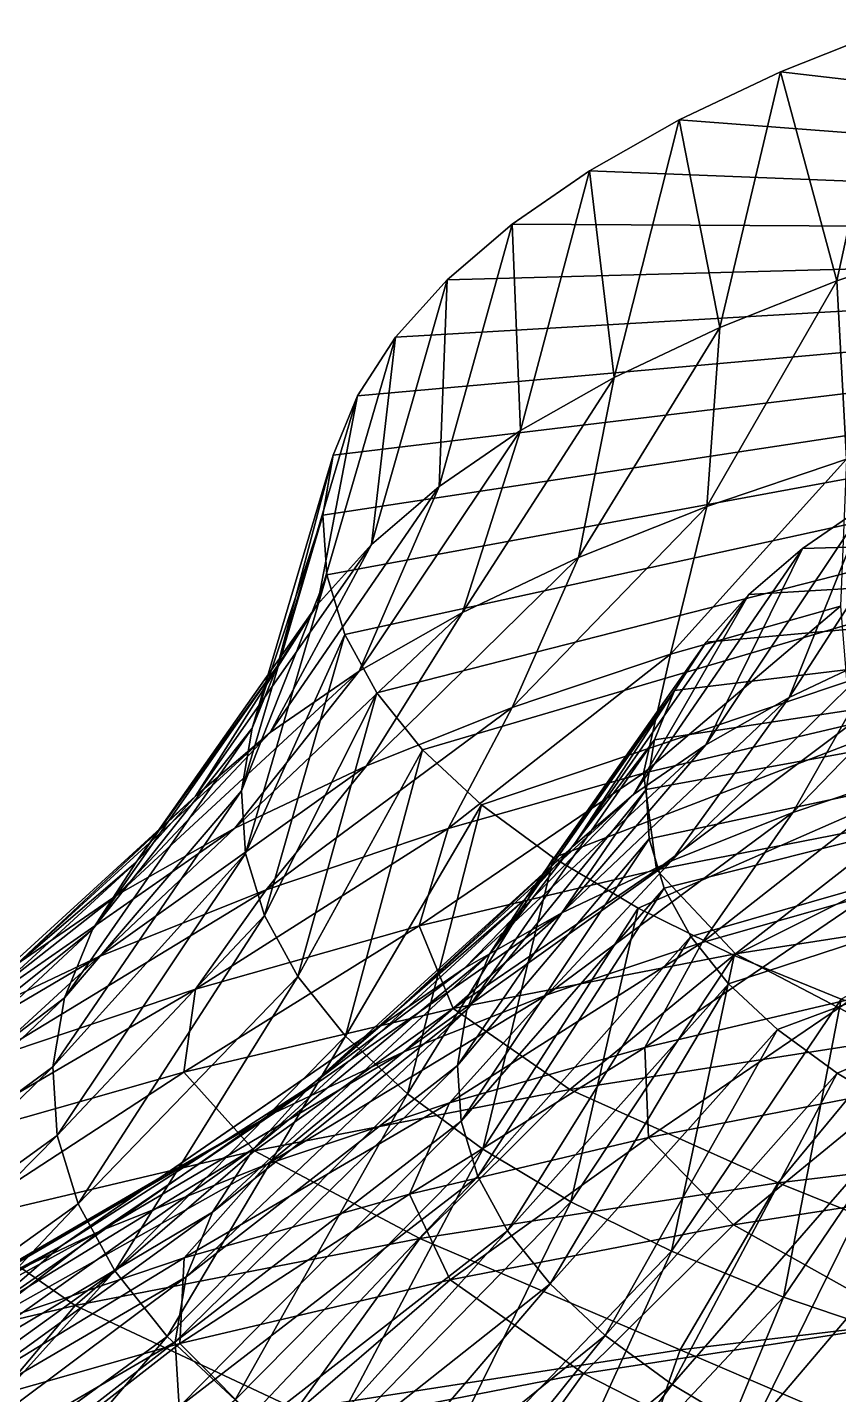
# Model space of a CAD drawing. Header units: metres. Extents: x -644 to 621, y -139 to 1855.
# Drawn here: x -287.6 to -187.3, y 1660.4 to 1829.4 of the extents above; entities that cross this region are included whole.
import ezdxf

# ---------------------------------------------------------------- set-up
doc = ezdxf.new("R2010")
doc.units = ezdxf.units.M

msp = doc.modelspace()

# ---------------------------------------------------------------- linework, layer by layer
for points in [[(-187.57678, 1798.1083, -4903.1846), (-194.53204, 1823.9174, -4937.1973), (-180.72638, 1829.4261, -4923.792), (-180.72627, 1829.4263, -4923.792)], [(-194.53204, 1823.9174, -4937.1973), (-22.089825, 1803.9545, -5091.638), (-180.72638, 1829.4261, -4923.792), (-180.72627, 1829.4263, -4923.792)], [(-187.57678, 1798.1083, -4903.1846), (-180.72638, 1829.4261, -4923.792), (-171.87456, 1803.3951, -4890.3945), (-171.87445, 1803.3953, -4890.3945)], [(-202.01321, 1792.3478, -4917.203), (-207.02211, 1817.9976, -4951.6753), (-194.53204, 1823.9174, -4937.1973), (-194.53194, 1823.9175, -4937.1973)], [(-207.02211, 1817.9976, -4951.6753), (-22.089825, 1803.9545, -5091.638), (-194.53204, 1823.9174, -4937.1973), (-194.53194, 1823.9175, -4937.1973)], [(-202.01321, 1792.3478, -4917.203), (-194.53204, 1823.9174, -4937.1973), (-187.57678, 1798.1083, -4903.1846), (-187.57668, 1798.1084, -4903.1846)], [(-215.07397, 1786.1576, -4932.3423), (-218.1016, 1811.7119, -4967.115), (-207.02211, 1817.9976, -4951.6753), (-207.022, 1817.9977, -4951.6753)], [(-218.1016, 1811.7119, -4967.115), (-22.089825, 1803.9545, -5091.638), (-207.02211, 1817.9976, -4951.6753), (-207.022, 1817.9977, -4951.6753)], [(-215.07397, 1786.1576, -4932.3423), (-207.02211, 1817.9976, -4951.6753), (-202.01321, 1792.3478, -4917.203), (-202.0131, 1792.3479, -4917.203)], [(-226.65968, 1779.5847, -4948.4873), (-227.68611, 1805.1082, -4983.3994), (-218.1016, 1811.7119, -4967.115), (-218.10149, 1811.712, -4967.115)], [(-227.68611, 1805.1082, -4983.3994), (-22.089825, 1803.9545, -5091.638), (-218.1016, 1811.7119, -4967.115), (-218.10149, 1811.712, -4967.115)], [(-226.65968, 1779.5847, -4948.4873), (-218.1016, 1811.7119, -4967.115), (-215.07397, 1786.1576, -4932.3423), (-215.07387, 1786.1577, -4932.3423)], [(-236.68213, 1772.6792, -4965.516), (-235.70277, 1798.2366, -5000.4043), (-227.68611, 1805.1082, -4983.3994), (-227.686, 1805.1083, -4983.3994)], [(-236.68213, 1772.6792, -4965.516), (-227.68611, 1805.1082, -4983.3994), (-226.65968, 1779.5847, -4948.4873), (-226.65958, 1779.5848, -4948.4873)], [(-235.70277, 1798.2366, -5000.4043), (-22.089825, 1803.9545, -5091.638), (-227.68611, 1805.1082, -4983.3994), (-227.686, 1805.1083, -4983.3994)], [(-250.57335, 1761.7405, -5091.5728), (-22.089825, 1803.9545, -5091.638), (-251.05838, 1769.1401, -5072.9805), (-251.05827, 1769.1403, -5072.9805)], [(-251.05838, 1769.1401, -5072.9805), (-22.089825, 1803.9545, -5091.638), (-249.79767, 1776.5457, -5054.4272), (-249.79756, 1776.5458, -5054.4272)], [(-248.34624, 1754.4031, -5110.062), (-22.089825, 1803.9545, -5091.638), (-250.57335, 1761.7405, -5091.5728), (-250.57324, 1761.7406, -5091.5728)], [(-249.79767, 1776.5457, -5054.4272), (-22.089825, 1803.9545, -5091.638), (-246.80077, 1783.9009, -5036.054), (-246.80066, 1783.901, -5036.054)], [(-244.394, 1747.1837, -5128.308), (-22.089825, 1803.9545, -5091.638), (-248.34624, 1754.4031, -5110.062), (-248.34613, 1754.4032, -5110.062)], [(-246.80077, 1783.9009, -5036.054), (-22.089825, 1803.9545, -5091.638), (-242.09053, 1791.1495, -5018.0005), (-242.09042, 1791.1497, -5018.0005)], [(-238.74672, 1740.1375, -5146.172), (-22.089825, 1803.9545, -5091.638), (-244.394, 1747.1837, -5128.308), (-244.39389, 1747.1838, -5128.308)], [(-242.09053, 1791.1495, -5018.0005), (-22.089825, 1803.9545, -5091.638), (-235.70277, 1798.2366, -5000.4043), (-235.70267, 1798.2367, -5000.4043)], [(-231.44737, 1733.3177, -5163.517), (-22.089825, 1803.9545, -5091.638), (-238.74672, 1740.1375, -5146.172), (-238.74661, 1740.1376, -5146.172)], [(-222.55153, 1726.7766, -5180.2124), (-22.089825, 1803.9545, -5091.638), (-231.44737, 1733.3177, -5163.517), (-231.44727, 1733.3179, -5163.517)], [(-212.12686, 1720.5638, -5196.1304), (-22.089825, 1803.9545, -5091.638), (-222.55153, 1726.7766, -5180.2124), (-222.55142, 1726.7767, -5180.2124)], [(-200.25275, 1714.7267, -5211.15), (-22.089825, 1803.9545, -5091.638), (-212.12686, 1720.5638, -5196.1304), (-212.12675, 1720.564, -5196.1304)], [(-187.01953, 1709.3096, -5225.1567), (-22.089825, 1803.9545, -5091.638), (-200.25275, 1714.7267, -5211.15), (-200.25264, 1714.7268, -5211.15)], [(-186.35553, 1776.0363, -4859.614), (-187.57678, 1798.1083, -4903.1846), (-171.87456, 1803.3951, -4890.3945), (-171.87445, 1803.3953, -4890.3945)], [(-245.06506, 1765.4937, -4983.298), (-242.09053, 1791.1495, -5018.0005), (-235.70277, 1798.2366, -5000.4043), (-235.70267, 1798.2367, -5000.4043)], [(-245.06506, 1765.4937, -4983.298), (-235.70277, 1798.2366, -5000.4043), (-236.68213, 1772.6792, -4965.516), (-236.68202, 1772.6793, -4965.516)], [(-203.61089, 1770.2263, -4873.669), (-202.01321, 1792.3478, -4917.203), (-187.57678, 1798.1083, -4903.1846), (-187.57668, 1798.1084, -4903.1846)], [(-203.61089, 1770.2263, -4873.669), (-187.57678, 1798.1083, -4903.1846), (-186.35553, 1776.0363, -4859.614), (-186.35542, 1776.0364, -4859.614)], [(-219.47525, 1763.8961, -4889.0737), (-215.07397, 1786.1576, -4932.3423), (-202.01321, 1792.3478, -4917.203), (-202.0131, 1792.3479, -4917.203)], [(-219.47525, 1763.8961, -4889.0737), (-202.01321, 1792.3478, -4917.203), (-203.61089, 1770.2263, -4873.669), (-203.61078, 1770.2264, -4873.669)], [(-251.74467, 1758.0828, -5001.698), (-246.80077, 1783.9009, -5036.054), (-242.09053, 1791.1495, -5018.0005), (-242.09042, 1791.1497, -5018.0005)], [(-251.74467, 1758.0828, -5001.698), (-242.09053, 1791.1495, -5018.0005), (-245.06506, 1765.4937, -4983.298), (-245.06496, 1765.4938, -4983.298)], [(-233.82785, 1757.0936, -4905.7104), (-226.65968, 1779.5847, -4948.4873), (-215.07397, 1786.1576, -4932.3423), (-215.07387, 1786.1577, -4932.3423)], [(-233.82785, 1757.0936, -4905.7104), (-215.07397, 1786.1576, -4932.3423), (-219.47525, 1763.8961, -4889.0737), (-219.47514, 1763.8962, -4889.0737)], [(-256.67017, 1750.5028, -5020.576), (-249.79767, 1776.5457, -5054.4272), (-246.80077, 1783.9009, -5036.054), (-246.80066, 1783.901, -5036.054)], [(-256.67017, 1750.5028, -5020.576), (-246.80077, 1783.9009, -5036.054), (-251.74467, 1758.0828, -5001.698), (-251.74457, 1758.0829, -5001.698)], [(-246.5595, 1749.8706, -4923.453), (-236.68213, 1772.6792, -4965.516), (-226.65968, 1779.5847, -4948.4873), (-226.65958, 1779.5848, -4948.4873)], [(-246.5595, 1749.8706, -4923.453), (-226.65968, 1779.5847, -4948.4873), (-233.82785, 1757.0936, -4905.7104), (-233.82774, 1757.0938, -4905.7104)], [(-259.804, 1742.8116, -5039.789), (-251.05838, 1769.1401, -5072.9805), (-249.79767, 1776.5457, -5054.4272), (-249.79756, 1776.5458, -5054.4272)], [(-259.804, 1742.8116, -5039.789), (-249.79767, 1776.5457, -5054.4272), (-256.67017, 1750.5028, -5020.576), (-256.67007, 1750.5029, -5020.576)], [(-208.10928, 1751.9373, -4820.425), (-203.61089, 1770.2263, -4873.669), (-186.35553, 1776.0363, -4859.614), (-186.35542, 1776.0364, -4859.614)], [(-208.10928, 1751.9373, -4820.425), (-186.35553, 1776.0363, -4859.614), (-187.11423, 1757.885, -4806.138), (-187.11412, 1757.8851, -4806.138)], [(-193.43681, 1746.6161, -4933.257), (-183.8542, 1770.4769, -4972.669), (-174.68294, 1775.68, -4959.888), (-174.68283, 1775.6802, -4959.888)], [(-193.43681, 1746.6161, -4933.257), (-174.68294, 1775.68, -4959.888), (-181.80603, 1752.1285, -4919.775), (-181.80592, 1752.1287, -4919.775)], [(-257.5733, 1742.2821, -4942.1655), (-245.06506, 1765.4937, -4983.298), (-236.68213, 1772.6792, -4965.516), (-236.68202, 1772.6793, -4965.516)], [(-257.5733, 1742.2821, -4942.1655), (-236.68213, 1772.6792, -4965.516), (-246.5595, 1749.8706, -4923.453), (-246.55939, 1749.8707, -4923.453)], [(-227.67598, 1745.3492, -4836.363), (-219.47525, 1763.8961, -4889.0737), (-203.61089, 1770.2263, -4873.669), (-203.61078, 1770.2264, -4873.669)], [(-227.67598, 1745.3492, -4836.363), (-203.61089, 1770.2263, -4873.669), (-208.10928, 1751.9373, -4820.425), (-208.10918, 1751.9374, -4820.425)], [(-210.73341, 1729.1119, -5075.6914), (-21.673037, 1769.9176, -5078.0806), (-211.13492, 1735.2372, -5060.3013), (-211.13481, 1735.2373, -5060.3013)], [(-211.13492, 1735.2372, -5060.3013), (-21.673037, 1769.9176, -5078.0806), (-210.09132, 1741.3673, -5044.9434), (-210.09122, 1741.3674, -5044.9434)], [(-208.88988, 1723.0383, -5090.996), (-21.673037, 1769.9176, -5078.0806), (-210.73341, 1729.1119, -5075.6914), (-210.7333, 1729.112, -5075.6914)], [(-210.09132, 1741.3673, -5044.9434), (-21.673037, 1769.9176, -5078.0806), (-207.61058, 1747.4557, -5029.7344), (-207.61047, 1747.4558, -5029.7344)], [(-205.61833, 1717.0623, -5106.0996), (-21.673037, 1769.9176, -5078.0806), (-208.88988, 1723.0383, -5090.996), (-208.88977, 1723.0385, -5090.996)], [(-207.61058, 1747.4557, -5029.7344), (-21.673037, 1769.9176, -5078.0806), (-203.7116, 1753.4559, -5014.7905), (-203.71149, 1753.456, -5014.7905)], [(-200.94366, 1711.2296, -5120.8867), (-21.673037, 1769.9176, -5078.0806), (-205.61833, 1717.0623, -5106.0996), (-205.61823, 1717.0624, -5106.0996)], [(-203.75404, 1740.7628, -4947.6343), (-191.78802, 1765.0105, -4986.149), (-183.8542, 1770.4769, -4972.669), (-183.8541, 1770.477, -4972.669)], [(-203.75404, 1740.7628, -4947.6343), (-183.8542, 1770.4769, -4972.669), (-193.43681, 1746.6161, -4933.257), (-193.4367, 1746.6162, -4933.257)], [(-203.7116, 1753.4559, -5014.7905), (-21.673037, 1769.9176, -5078.0806), (-198.42397, 1759.3224, -5000.225), (-198.42386, 1759.3225, -5000.225)], [(-194.90149, 1705.5845, -5135.245), (-21.673037, 1769.9176, -5078.0806), (-200.94366, 1711.2296, -5120.8867), (-200.94356, 1711.2297, -5120.8867)], [(-198.42397, 1759.3224, -5000.225), (-21.673037, 1769.9176, -5078.0806), (-191.78802, 1765.0105, -4986.149), (-191.78792, 1765.0106, -4986.149)], [(-187.53777, 1700.1699, -5149.065), (-21.673037, 1769.9176, -5078.0806), (-194.90149, 1705.5845, -5135.245), (-194.90138, 1705.5846, -5135.245)], [(-191.78802, 1765.0105, -4986.149), (-21.673037, 1769.9176, -5078.0806), (-183.8542, 1770.4769, -4972.669), (-183.8541, 1770.477, -4972.669)], [(-178.90851, 1695.0271, -5162.241), (-21.673037, 1769.9176, -5078.0806), (-187.53777, 1700.1699, -5149.065), (-187.53766, 1700.17, -5149.065)], [(-261.12228, 1735.0677, -5059.19), (-250.57335, 1761.7405, -5091.5728), (-251.05838, 1769.1401, -5072.9805), (-251.05827, 1769.1403, -5072.9805)], [(-261.12228, 1735.0677, -5059.19), (-251.05838, 1769.1401, -5072.9805), (-259.804, 1742.8116, -5039.789), (-259.8039, 1742.8118, -5039.789)], [(-266.7854, 1734.3859, -4961.7065), (-251.74467, 1758.0828, -5001.698), (-245.06506, 1765.4937, -4983.298), (-245.06496, 1765.4938, -4983.298)], [(-266.7854, 1734.3859, -4961.7065), (-245.06506, 1765.4937, -4983.298), (-257.5733, 1742.2821, -4942.1655), (-257.5732, 1742.2822, -4942.1655)], [(-212.67917, 1734.6134, -4962.7983), (-198.42397, 1759.3224, -5000.225), (-191.78802, 1765.0105, -4986.149), (-191.78792, 1765.0106, -4986.149)], [(-212.67917, 1734.6134, -4962.7983), (-191.78802, 1765.0105, -4986.149), (-203.75404, 1740.7628, -4947.6343), (-203.75394, 1740.763, -4947.6343)], [(-245.66533, 1738.171, -4853.831), (-233.82785, 1757.0936, -4905.7104), (-219.47525, 1763.8961, -4889.0737), (-219.47514, 1763.8962, -4889.0737)], [(-245.66533, 1738.171, -4853.831), (-219.47525, 1763.8961, -4889.0737), (-227.67598, 1745.3492, -4836.363), (-227.67587, 1745.3494, -4836.363)], [(-260.61508, 1727.3301, -5078.6313), (-250.57335, 1761.7405, -5091.5728), (-261.12228, 1735.0677, -5059.19), (-261.1222, 1735.0679, -5059.19)], [(-260.61508, 1727.3301, -5078.6313), (-248.34624, 1754.4031, -5110.062), (-250.57335, 1761.7405, -5091.5728), (-250.57324, 1761.7406, -5091.5728)], [(-220.14429, 1728.2146, -4978.6333), (-203.7116, 1753.4559, -5014.7905), (-198.42397, 1759.3224, -5000.225), (-198.42386, 1759.3225, -5000.225)], [(-220.14429, 1728.2146, -4978.6333), (-198.42397, 1759.3224, -5000.225), (-212.67917, 1734.6134, -4962.7983), (-212.67906, 1734.6135, -4962.7983)], [(-274.1257, 1726.242, -4981.9263), (-256.67017, 1750.5028, -5020.576), (-251.74467, 1758.0828, -5001.698), (-251.74457, 1758.0829, -5001.698)], [(-274.1257, 1726.242, -4981.9263), (-251.74467, 1758.0828, -5001.698), (-266.7854, 1734.3859, -4961.7065), (-266.7853, 1734.386, -4961.7065)], [(-211.46753, 1737.2336, -4758.2144), (-208.10928, 1751.9373, -4820.425), (-187.11423, 1757.885, -4806.138), (-187.11412, 1757.8851, -4806.138)], [(-211.46753, 1737.2336, -4758.2144), (-187.11423, 1757.885, -4806.138), (-185.89546, 1743.2777, -4743.8267), (-185.89536, 1743.2778, -4743.8267)], [(-261.94046, 1730.4573, -4872.6963), (-246.5595, 1749.8706, -4923.453), (-233.82785, 1757.0936, -4905.7104), (-233.82774, 1757.0938, -4905.7104)], [(-261.94046, 1730.4573, -4872.6963), (-233.82785, 1757.0936, -4905.7104), (-245.66533, 1738.171, -4853.831), (-245.66522, 1738.1711, -4853.831)], [(-193.01529, 1732.3812, -4869.9854), (-181.80603, 1752.1285, -4919.775), (-168.9502, 1757.2583, -4907.2915), (-168.95009, 1757.2584, -4907.2915)], [(-193.01529, 1732.3812, -4869.9854), (-168.9502, 1757.2583, -4907.2915), (-176.7209, 1737.8674, -4856.713), (-176.7208, 1737.8676, -4856.713)], [(-258.28622, 1719.6573, -5097.966), (-248.34624, 1754.4031, -5110.062), (-260.61508, 1727.3301, -5078.6313), (-260.615, 1727.3302, -5078.6313)], [(-258.28622, 1719.6573, -5097.966), (-244.394, 1747.1837, -5128.308), (-248.34624, 1754.4031, -5110.062), (-248.34613, 1754.4032, -5110.062)], [(-226.09258, 1721.6151, -4995.019), (-207.61058, 1747.4557, -5029.7344), (-203.7116, 1753.4559, -5014.7905), (-203.71149, 1753.456, -5014.7905)], [(-226.09258, 1721.6151, -4995.019), (-203.7116, 1753.4559, -5014.7905), (-220.14429, 1728.2146, -4978.6333), (-220.14418, 1728.2147, -4978.6333)], [(-235.58244, 1730.402, -4774.624), (-227.67598, 1745.3492, -4836.363), (-208.10928, 1751.9373, -4820.425), (-208.10918, 1751.9374, -4820.425)], [(-235.58244, 1730.402, -4774.624), (-208.10928, 1751.9373, -4820.425), (-211.46753, 1737.2336, -4758.2144), (-211.46742, 1737.2338, -4758.2144)], [(-207.99611, 1726.4034, -4884.532), (-193.43681, 1746.6161, -4933.257), (-181.80603, 1752.1285, -4919.775), (-181.80592, 1752.1287, -4919.775)], [(-207.99611, 1726.4034, -4884.532), (-181.80603, 1752.1285, -4919.775), (-193.01529, 1732.3812, -4869.9854), (-193.01518, 1732.3813, -4869.9854)], [(-279.53836, 1717.9122, -5002.672), (-259.804, 1742.8116, -5039.789), (-256.67017, 1750.5028, -5020.576), (-256.67007, 1750.5029, -5020.576)], [(-279.53836, 1717.9122, -5002.672), (-256.67017, 1750.5028, -5020.576), (-274.1257, 1726.242, -4981.9263), (-274.1256, 1726.2421, -4981.9263)], [(-276.37747, 1722.2668, -4892.8154), (-257.5733, 1742.2821, -4942.1655), (-246.5595, 1749.8706, -4923.453), (-246.55939, 1749.8707, -4923.453)], [(-276.37747, 1722.2668, -4892.8154), (-246.5595, 1749.8706, -4923.453), (-261.94046, 1730.4573, -4872.6963), (-261.94037, 1730.4574, -4872.6963)], [(-230.47878, 1714.8651, -5011.83), (-210.09132, 1741.3673, -5044.9434), (-207.61058, 1747.4557, -5029.7344), (-207.61047, 1747.4558, -5029.7344)], [(-230.47878, 1714.8651, -5011.83), (-207.61058, 1747.4557, -5029.7344), (-226.09258, 1721.6151, -4995.019), (-226.09247, 1721.6152, -4995.019)], [(-254.15337, 1712.1082, -5117.0454), (-244.394, 1747.1837, -5128.308), (-258.28622, 1719.6573, -5097.966), (-258.28613, 1719.6575, -5097.966)], [(-254.15337, 1712.1082, -5117.0454), (-238.74672, 1740.1375, -5146.172), (-244.394, 1747.1837, -5128.308), (-244.39389, 1747.1838, -5128.308)], [(-221.54941, 1719.9797, -4900.2427), (-203.75404, 1740.7628, -4947.6343), (-193.43681, 1746.6161, -4933.257), (-193.4367, 1746.6162, -4933.257)], [(-221.54941, 1719.9797, -4900.2427), (-193.43681, 1746.6161, -4933.257), (-207.99611, 1726.4034, -4884.532), (-207.996, 1726.4036, -4884.532)], [(-258.0567, 1722.835, -4792.9307), (-245.66533, 1738.171, -4853.831), (-227.67598, 1745.3492, -4836.363), (-227.67587, 1745.3494, -4836.363)], [(-258.0567, 1722.835, -4792.9307), (-227.67598, 1745.3492, -4836.363), (-235.58244, 1730.402, -4774.624), (-235.58234, 1730.4021, -4774.624)], [(-282.98212, 1709.4603, -5023.785), (-261.12228, 1735.0677, -5059.19), (-259.804, 1742.8116, -5039.789), (-259.8039, 1742.8118, -5039.789)], [(-282.98212, 1709.4603, -5023.785), (-259.804, 1742.8116, -5039.789), (-279.53836, 1717.9122, -5002.672), (-279.53827, 1717.9124, -5002.672)], [(-209.83775, 1725.3209, -4689.1504), (-211.46753, 1737.2336, -4758.2144), (-185.89546, 1743.2777, -4743.8267), (-185.89536, 1743.2778, -4743.8267)], [(-209.83775, 1725.3209, -4689.1504), (-185.89546, 1743.2777, -4743.8267), (-179.06282, 1731.2968, -4675.0938), (-179.06271, 1731.2969, -4675.0938)], [(-288.86652, 1713.6619, -4914.0347), (-266.7854, 1734.3859, -4961.7065), (-257.5733, 1742.2821, -4942.1655), (-257.5732, 1742.2822, -4942.1655)], [(-288.86652, 1713.6619, -4914.0347), (-257.5733, 1742.2821, -4942.1655), (-276.37747, 1722.2668, -4892.8154), (-276.37738, 1722.267, -4892.8154)], [(-233.57202, 1713.159, -4916.9966), (-212.67917, 1734.6134, -4962.7983), (-203.75404, 1740.7628, -4947.6343), (-203.75394, 1740.763, -4947.6343)], [(-233.57202, 1713.159, -4916.9966), (-203.75404, 1740.7628, -4947.6343), (-221.54941, 1719.9797, -4900.2427), (-221.5493, 1719.9799, -4900.2427)], [(-233.26947, 1708.016, -5028.9395), (-211.13492, 1735.2372, -5060.3013), (-210.09132, 1741.3673, -5044.9434), (-210.09122, 1741.3674, -5044.9434)], [(-233.26947, 1708.016, -5028.9395), (-210.09132, 1741.3673, -5044.9434), (-230.47878, 1714.8651, -5011.83), (-230.47867, 1714.8652, -5011.83)], [(-248.24808, 1704.7399, -5135.725), (-238.74672, 1740.1375, -5146.172), (-254.15337, 1712.1082, -5117.0454), (-254.15326, 1712.1083, -5117.0454)], [(-248.24808, 1704.7399, -5135.725), (-231.44737, 1733.3177, -5163.517), (-238.74672, 1740.1375, -5146.172), (-238.74661, 1740.1376, -5146.172)], [(-278.71924, 1714.5901, -4812.9946), (-261.94046, 1730.4573, -4872.6963), (-245.66533, 1738.171, -4853.831), (-245.66522, 1738.1711, -4853.831)], [(-278.71924, 1714.5901, -4812.9946), (-245.66533, 1738.171, -4853.831), (-258.0567, 1722.835, -4792.9307), (-258.0566, 1722.8351, -4792.9307)], [(-239.16481, 1718.3892, -4705.6514), (-235.58244, 1730.402, -4774.624), (-211.46753, 1737.2336, -4758.2144), (-211.46742, 1737.2338, -4758.2144)], [(-239.16481, 1718.3892, -4705.6514), (-211.46753, 1737.2336, -4758.2144), (-209.83775, 1725.3209, -4689.1504), (-209.83765, 1725.321, -4689.1504)], [(-204.19403, 1716.3322, -4810.912), (-193.01529, 1732.3812, -4869.9854), (-176.7209, 1737.8674, -4856.713), (-176.7208, 1737.8676, -4856.713)], [(-204.19403, 1716.3322, -4810.912), (-176.7209, 1737.8674, -4856.713), (-183.5903, 1722.1691, -4796.8916), (-183.5902, 1722.1692, -4796.8916)], [(-299.31256, 1704.7079, -4936.193), (-274.1257, 1726.242, -4981.9263), (-266.7854, 1734.3859, -4961.7065), (-266.7853, 1734.386, -4961.7065)], [(-299.31256, 1704.7079, -4936.193), (-266.7854, 1734.3859, -4961.7065), (-288.86652, 1713.6619, -4914.0347), (-288.86642, 1713.662, -4914.0347)], [(-284.43085, 1700.9504, -5045.105), (-260.61508, 1727.3301, -5078.6313), (-261.12228, 1735.0677, -5059.19), (-261.1222, 1735.0679, -5059.19)], [(-284.43085, 1700.9504, -5045.105), (-261.12228, 1735.0677, -5059.19), (-282.98212, 1709.4603, -5023.785), (-282.98203, 1709.4604, -5023.785)], [(-243.97243, 1705.9932, -4934.6675), (-220.14429, 1728.2146, -4978.6333), (-212.67917, 1734.6134, -4962.7983), (-212.67906, 1734.6135, -4962.7983)], [(-243.97243, 1705.9932, -4934.6675), (-212.67917, 1734.6134, -4962.7983), (-233.57202, 1713.159, -4916.9966), (-233.57191, 1713.1592, -4916.9966)], [(-234.44347, 1701.1199, -5046.2163), (-210.73341, 1729.1119, -5075.6914), (-211.13492, 1735.2372, -5060.3013), (-211.13481, 1735.2373, -5060.3013)], [(-234.44347, 1701.1199, -5046.2163), (-211.13492, 1735.2372, -5060.3013), (-233.26947, 1708.016, -5028.9395), (-233.26936, 1708.0161, -5028.9395)], [(-240.61525, 1697.6086, -5153.8633), (-231.44737, 1733.3177, -5163.517), (-248.24808, 1704.7399, -5135.725), (-248.24797, 1704.74, -5135.725)], [(-240.61525, 1697.6086, -5153.8633), (-222.55153, 1726.7766, -5180.2124), (-231.44737, 1733.3177, -5163.517), (-231.44727, 1733.3179, -5163.517)], [(-223.39598, 1709.867, -4826.5527), (-207.99611, 1726.4034, -4884.532), (-193.01529, 1732.3812, -4869.9854), (-193.01518, 1732.3813, -4869.9854)], [(-223.39598, 1709.867, -4826.5527), (-193.01529, 1732.3812, -4869.9854), (-204.19403, 1716.3322, -4810.912), (-204.19392, 1716.3323, -4810.912)], [(-200.06274, 1714.9285, -4616.5205), (-209.83775, 1725.3209, -4689.1504), (-179.06282, 1731.2968, -4675.0938), (-179.06271, 1731.2969, -4675.0938)], [(-200.06274, 1714.9285, -4616.5205), (-179.06282, 1731.2968, -4675.0938), (-163.77815, 1720.571, -4603.4697), (-163.77805, 1720.5712, -4603.4697)], [(-297.4128, 1705.7302, -4834.663), (-276.37747, 1722.2668, -4892.8154), (-261.94046, 1730.4573, -4872.6963), (-261.94037, 1730.4574, -4872.6963)], [(-297.4128, 1705.7302, -4834.663), (-261.94046, 1730.4573, -4872.6963), (-278.71924, 1714.5901, -4812.9946), (-278.71915, 1714.5902, -4812.9946)], [(-266.82074, 1710.5544, -4724.47), (-258.0567, 1722.835, -4792.9307), (-235.58244, 1730.402, -4774.624), (-235.58234, 1730.4021, -4774.624)], [(-266.82074, 1710.5544, -4724.47), (-235.58244, 1730.402, -4774.624), (-239.16481, 1718.3892, -4705.6514), (-239.1647, 1718.3893, -4705.6514)], [(-233.99179, 1694.2294, -5063.5293), (-210.73341, 1729.1119, -5075.6914), (-234.44347, 1701.1199, -5046.2163), (-234.44336, 1701.12, -5046.2163)], [(-233.99179, 1694.2294, -5063.5293), (-208.88988, 1723.0383, -5090.996), (-210.73341, 1729.1119, -5075.6914), (-210.7333, 1729.112, -5075.6914)], [(-283.87347, 1692.4474, -5066.469), (-260.61508, 1727.3301, -5078.6313), (-284.43085, 1700.9504, -5045.105), (-284.43076, 1700.9506, -5045.105)], [(-283.87347, 1692.4474, -5066.469), (-258.28622, 1719.6573, -5097.966), (-260.61508, 1727.3301, -5078.6313), (-260.615, 1727.3302, -5078.6313)], [(-252.67148, 1698.5366, -4953.1196), (-226.09258, 1721.6151, -4995.019), (-220.14429, 1728.2146, -4978.6333), (-220.14418, 1728.2147, -4978.6333)], [(-252.67148, 1698.5366, -4953.1196), (-220.14429, 1728.2146, -4978.6333), (-243.97243, 1705.9932, -4934.6675), (-243.97232, 1705.9933, -4934.6675)], [(-307.63608, 1695.4731, -4959.121), (-279.53836, 1717.9122, -5002.672), (-274.1257, 1726.242, -4981.9263), (-274.1256, 1726.2421, -4981.9263)], [(-307.63608, 1695.4731, -4959.121), (-274.1257, 1726.242, -4981.9263), (-299.31256, 1704.7079, -4936.193), (-299.31247, 1704.708, -4936.193)], [(-241.05003, 1702.8226, -4843.6953), (-221.54941, 1719.9797, -4900.2427), (-207.99611, 1726.4034, -4884.532), (-207.996, 1726.4036, -4884.532)], [(-241.05003, 1702.8226, -4843.6953), (-207.99611, 1726.4034, -4884.532), (-223.39598, 1709.867, -4826.5527), (-223.39587, 1709.8671, -4826.5527)], [(-231.31294, 1690.7687, -5171.3213), (-222.55153, 1726.7766, -5180.2124), (-240.61525, 1697.6086, -5153.8633), (-240.61514, 1697.6088, -5153.8633)], [(-231.31294, 1690.7687, -5171.3213), (-212.12686, 1720.5638, -5196.1304), (-222.55153, 1726.7766, -5180.2124), (-222.55142, 1726.7767, -5180.2124)], [(-234.97064, 1708.1499, -4632.465), (-239.16481, 1718.3892, -4705.6514), (-209.83775, 1725.3209, -4689.1504), (-209.83765, 1725.321, -4689.1504)], [(-234.97064, 1708.1499, -4632.465), (-209.83775, 1725.3209, -4689.1504), (-200.06274, 1714.9285, -4616.5205), (-200.06264, 1714.9286, -4616.5205)], [(-313.99518, 1696.3226, -4857.7715), (-288.86652, 1713.6619, -4914.0347), (-276.37747, 1722.2668, -4892.8154), (-276.37738, 1722.267, -4892.8154)], [(-313.99518, 1696.3226, -4857.7715), (-276.37747, 1722.2668, -4892.8154), (-297.4128, 1705.7302, -4834.663), (-297.41272, 1705.7303, -4834.663)], [(-292.59512, 1701.8763, -4745.465), (-278.71924, 1714.5901, -4812.9946), (-258.0567, 1722.835, -4792.9307), (-258.0566, 1722.8351, -4792.9307)], [(-292.59512, 1701.8763, -4745.465), (-258.0567, 1722.835, -4792.9307), (-266.82074, 1710.5544, -4724.47), (-266.82065, 1710.5546, -4724.47)], [(-231.91791, 1687.3967, -5080.7466), (-208.88988, 1723.0383, -5090.996), (-233.99179, 1694.2294, -5063.5293), (-233.99168, 1694.2295, -5063.5293)], [(-231.91791, 1687.3967, -5080.7466), (-205.61833, 1717.0623, -5106.0996), (-208.88988, 1723.0383, -5090.996), (-208.88977, 1723.0385, -5090.996)], [(-211.28758, 1703.3247, -4744.328), (-204.19403, 1716.3322, -4810.912), (-183.5903, 1722.1691, -4796.8916), (-183.5902, 1722.1692, -4796.8916)], [(-211.28758, 1703.3247, -4744.328), (-183.5903, 1722.1691, -4796.8916), (-185.68388, 1709.3763, -4729.9224), (-185.68378, 1709.3765, -4729.9224)], [(-259.603, 1690.8463, -4972.214), (-230.47878, 1714.8651, -5011.83), (-226.09258, 1721.6151, -4995.019), (-226.09247, 1721.6152, -4995.019)], [(-259.603, 1690.8463, -4972.214), (-226.09258, 1721.6151, -4995.019), (-252.67148, 1698.5366, -4953.1196), (-252.67137, 1698.5367, -4953.1196)], [(-220.41197, 1684.272, -5187.967), (-212.12686, 1720.5638, -5196.1304), (-231.31294, 1690.7687, -5171.3213), (-231.31284, 1690.7688, -5171.3213)], [(-220.41197, 1684.272, -5187.967), (-200.25275, 1714.7267, -5211.15), (-212.12686, 1720.5638, -5196.1304), (-212.12675, 1720.564, -5196.1304)], [(-180.08029, 1704.4404, -4544.4434), (-200.06274, 1714.9285, -4616.5205), (-163.77815, 1720.571, -4603.4697), (-163.77805, 1720.5712, -4603.4697)], [(-281.31427, 1684.0159, -5087.716), (-258.28622, 1719.6573, -5097.966), (-283.87347, 1692.4474, -5066.469), (-283.87338, 1692.4475, -5066.469)], [(-281.31427, 1684.0159, -5087.716), (-254.15337, 1712.1082, -5117.0454), (-258.28622, 1719.6573, -5097.966), (-258.28613, 1719.6575, -5097.966)], [(-257.0218, 1695.2527, -4862.209), (-233.57202, 1713.159, -4916.9966), (-221.54941, 1719.9797, -4900.2427), (-221.5493, 1719.9799, -4900.2427)], [(-257.0218, 1695.2527, -4862.209), (-221.54941, 1719.9797, -4900.2427), (-241.05003, 1702.8226, -4843.6953), (-241.04993, 1702.8228, -4843.6953)], [(-313.77377, 1686.0277, -4982.6455), (-282.98212, 1709.4603, -5023.785), (-279.53836, 1717.9122, -5002.672), (-279.53827, 1717.9124, -5002.672)], [(-313.77377, 1686.0277, -4982.6455), (-279.53836, 1717.9122, -5002.672), (-307.63608, 1695.4731, -4959.121), (-307.636, 1695.4733, -4959.121)], [(-268.23618, 1700.2874, -4651.1816), (-266.82074, 1710.5544, -4724.47), (-239.16481, 1718.3892, -4705.6514), (-239.1647, 1718.3893, -4705.6514)], [(-268.23618, 1700.2874, -4651.1816), (-239.16481, 1718.3892, -4705.6514), (-234.97064, 1708.1499, -4632.465), (-234.97054, 1708.15, -4632.465)], [(-228.23756, 1680.6741, -5097.7373), (-205.61833, 1717.0623, -5106.0996), (-231.91791, 1687.3967, -5080.7466), (-231.9178, 1687.3969, -5080.7466)], [(-228.23756, 1680.6741, -5097.7373), (-200.94366, 1711.2296, -5120.8867), (-205.61833, 1717.0623, -5106.0996), (-205.61823, 1717.0624, -5106.0996)], [(-235.43233, 1696.4847, -4760.7583), (-223.39598, 1709.867, -4826.5527), (-204.19403, 1716.3322, -4810.912), (-204.19392, 1716.3323, -4810.912)], [(-235.43233, 1696.4847, -4760.7583), (-204.19403, 1716.3322, -4810.912), (-211.28758, 1703.3247, -4744.328), (-211.28748, 1703.3248, -4744.328)], [(-316.29172, 1692.4208, -4768.475), (-297.4128, 1705.7302, -4834.663), (-278.71924, 1714.5901, -4812.9946), (-278.71915, 1714.5902, -4812.9946)], [(-316.29172, 1692.4208, -4768.475), (-278.71924, 1714.5901, -4812.9946), (-292.59512, 1701.8763, -4745.465), (-292.59503, 1701.8765, -4745.465)], [(-264.7142, 1682.9806, -4991.8037), (-233.26947, 1708.016, -5028.9395), (-230.47878, 1714.8651, -5011.83), (-230.47867, 1714.8652, -5011.83)], [(-264.7142, 1682.9806, -4991.8037), (-230.47878, 1714.8651, -5011.83), (-259.603, 1690.8463, -4972.214), (-259.6029, 1690.8464, -4972.214)], [(-220.56001, 1698.1454, -4559.0034), (-234.97064, 1708.1499, -4632.465), (-200.06274, 1714.9285, -4616.5205), (-200.06264, 1714.9286, -4616.5205)], [(-220.56001, 1698.1454, -4559.0034), (-200.06274, 1714.9285, -4616.5205), (-180.08029, 1704.4404, -4544.4434), (-180.08018, 1704.4406, -4544.4434)], [(-207.99532, 1678.1681, -5203.6724), (-200.25275, 1714.7267, -5211.15), (-220.41197, 1684.272, -5187.967), (-220.41187, 1684.2721, -5187.967)], [(-207.99532, 1678.1681, -5203.6724), (-187.01953, 1709.3096, -5225.1567), (-200.25275, 1714.7267, -5211.15), (-200.25264, 1714.7268, -5211.15)], [(-276.77264, 1675.72, -5108.6826), (-254.15337, 1712.1082, -5117.0454), (-281.31427, 1684.0159, -5087.716), (-281.31418, 1684.016, -5087.716)], [(-276.77264, 1675.72, -5108.6826), (-248.24808, 1704.7399, -5135.725), (-254.15337, 1712.1082, -5117.0454), (-254.15326, 1712.1083, -5117.0454)], [(-271.18973, 1687.2148, -4881.953), (-243.97243, 1705.9932, -4934.6675), (-233.57202, 1713.159, -4916.9966), (-233.57191, 1713.1592, -4916.9966)], [(-271.18973, 1687.2148, -4881.953), (-233.57202, 1713.159, -4916.9966), (-257.0218, 1695.2527, -4862.209), (-257.0217, 1695.2528, -4862.209)], [(-299.6062, 1691.4005, -4672.528), (-292.59512, 1701.8763, -4745.465), (-266.82074, 1710.5544, -4724.47), (-266.82065, 1710.5546, -4724.47)], [(-299.6062, 1691.4005, -4672.528), (-266.82074, 1710.5544, -4724.47), (-268.23618, 1700.2874, -4651.1816), (-268.23608, 1700.2875, -4651.1816)], [(-222.9788, 1674.1125, -5114.372), (-200.94366, 1711.2296, -5120.8867), (-228.23756, 1680.6741, -5097.7373), (-228.23746, 1680.6742, -5097.7373)], [(-222.9788, 1674.1125, -5114.372), (-194.90149, 1705.5845, -5135.245), (-200.94366, 1711.2296, -5120.8867), (-200.94356, 1711.2297, -5120.8867)], [(-317.6788, 1676.4437, -5006.587), (-284.43085, 1700.9504, -5045.105), (-282.98212, 1709.4603, -5023.785), (-282.98203, 1709.4604, -5023.785)], [(-317.6788, 1676.4437, -5006.587), (-282.98212, 1709.4603, -5023.785), (-313.77377, 1686.0277, -4982.6455), (-313.77368, 1686.0278, -4982.6455)], [(-257.93442, 1688.9083, -4779.0874), (-241.05003, 1702.8226, -4843.6953), (-223.39598, 1709.867, -4826.5527), (-223.39587, 1709.8671, -4826.5527)], [(-257.93442, 1688.9083, -4779.0874), (-223.39598, 1709.867, -4826.5527), (-235.43233, 1696.4847, -4760.7583), (-235.43222, 1696.4849, -4760.7583)], [(-210.81676, 1692.2054, -4673.237), (-211.28758, 1703.3247, -4744.328), (-185.68388, 1709.3763, -4729.9224), (-185.68378, 1709.3765, -4729.9224)], [(-210.81676, 1692.2054, -4673.237), (-185.68388, 1709.3763, -4729.9224), (-179.81604, 1698.2252, -4659.077), (-179.81593, 1698.2253, -4659.077)], [(-194.15747, 1672.5034, -5218.3193), (-187.01953, 1709.3096, -5225.1567), (-207.99532, 1678.1681, -5203.6724), (-207.99521, 1678.1682, -5203.6724)], [(-194.15747, 1672.5034, -5218.3193), (-172.52792, 1704.3536, -5238.0444), (-187.01953, 1709.3096, -5225.1567), (-187.01942, 1709.3097, -5225.1567)], [(-259.50385, 1690.5833, -4576.791), (-268.23618, 1700.2874, -4651.1816), (-234.97064, 1708.1499, -4632.465), (-234.97054, 1708.15, -4632.465)], [(-267.9662, 1674.9993, -5011.741), (-234.44347, 1701.1199, -5046.2163), (-233.26947, 1708.016, -5028.9395), (-233.26936, 1708.0161, -5028.9395)], [(-267.9662, 1674.9993, -5011.741), (-233.26947, 1708.016, -5028.9395), (-264.7142, 1682.9806, -4991.8037), (-264.7141, 1682.9807, -4991.8037)], [(-259.50385, 1690.5833, -4576.791), (-234.97064, 1708.1499, -4632.465), (-220.56001, 1698.1454, -4559.0034), (-220.5599, 1698.1455, -4559.0034)], [(-283.44595, 1678.7703, -4902.777), (-252.67148, 1698.5366, -4953.1196), (-243.97243, 1705.9932, -4934.6675), (-243.97232, 1705.9933, -4934.6675)], [(-283.44595, 1678.7703, -4902.777), (-243.97243, 1705.9932, -4934.6675), (-271.18973, 1687.2148, -4881.953), (-271.18964, 1687.215, -4881.953)], [(-216.18166, 1667.7621, -5130.5244), (-194.90149, 1705.5845, -5135.245), (-222.9788, 1674.1125, -5114.372), (-222.9787, 1674.1127, -5114.372)], [(-216.18166, 1667.7621, -5130.5244), (-187.53777, 1700.1699, -5149.065), (-194.90149, 1705.5845, -5135.245), (-194.90138, 1705.5846, -5135.245)], [(-270.28326, 1667.6229, -5129.2104), (-248.24808, 1704.7399, -5135.725), (-276.77264, 1675.72, -5108.6826), (-276.77255, 1675.7201, -5108.6826)], [(-270.28326, 1667.6229, -5129.2104), (-240.61525, 1697.6086, -5153.8633), (-248.24808, 1704.7399, -5135.725), (-248.24797, 1704.74, -5135.725)], [(-194.80914, 1686.6248, -4489.6963), (-220.56001, 1698.1454, -4559.0034), (-180.08029, 1704.4404, -4544.4434), (-180.08018, 1704.4406, -4544.4434)], [(-194.80914, 1686.6248, -4489.6963), (-180.08029, 1704.4404, -4544.4434), (-149.18604, 1692.0724, -4477.4224), (-149.18593, 1692.0725, -4477.4224)], [(-179.00374, 1667.3212, -5231.7954), (-172.52792, 1704.3536, -5238.0444), (-194.15747, 1672.5034, -5218.3193), (-194.15736, 1672.5035, -5218.3193)], [(-278.62253, 1680.6532, -4799.1763), (-257.0218, 1695.2527, -4862.209), (-241.05003, 1702.8226, -4843.6953), (-241.04993, 1702.8228, -4843.6953)], [(-278.62253, 1680.6532, -4799.1763), (-241.05003, 1702.8226, -4843.6953), (-257.93442, 1688.9083, -4779.0874), (-257.93433, 1688.9084, -4779.0874)], [(-240.35896, 1685.2229, -4689.8584), (-235.43233, 1696.4847, -4760.7583), (-211.28758, 1703.3247, -4744.328), (-211.28748, 1703.3248, -4744.328)], [(-240.35896, 1685.2229, -4689.8584), (-211.28758, 1703.3247, -4744.328), (-210.81676, 1692.2054, -4673.237), (-210.81665, 1692.2056, -4673.237)], [(-319.32156, 1666.794, -5030.762), (-283.87347, 1692.4474, -5066.469), (-284.43085, 1700.9504, -5045.105), (-284.43076, 1700.9506, -5045.105)], [(-319.32156, 1666.794, -5030.762), (-284.43085, 1700.9504, -5045.105), (-317.6788, 1676.4437, -5006.587), (-317.6787, 1676.4438, -5006.587)], [(-296.61548, 1681.8115, -4597.672), (-299.6062, 1691.4005, -4672.528), (-268.23618, 1700.2874, -4651.1816), (-268.23608, 1700.2875, -4651.1816)], [(-296.61548, 1681.8115, -4597.672), (-268.23618, 1700.2874, -4651.1816), (-259.50385, 1690.5833, -4576.791), (-259.50375, 1690.5834, -4576.791)], [(-269.33423, 1666.9634, -5031.8735), (-233.99179, 1694.2294, -5063.5293), (-234.44347, 1701.1199, -5046.2163), (-234.44336, 1701.12, -5046.2163)], [(-269.33423, 1666.9634, -5031.8735), (-234.44347, 1701.1199, -5046.2163), (-267.9662, 1674.9993, -5011.741), (-267.9661, 1674.9994, -5011.741)], [(-207.89783, 1661.6709, -5146.071), (-187.53777, 1700.1699, -5149.065), (-216.18166, 1667.7621, -5130.5244), (-216.18155, 1667.7622, -5130.5244)], [(-207.89783, 1661.6709, -5146.071), (-178.90851, 1695.0271, -5162.241), (-187.53777, 1700.1699, -5149.065), (-187.53766, 1700.17, -5149.065)], [(-293.6973, 1669.9832, -4924.522), (-259.603, 1690.8463, -4972.214), (-252.67148, 1698.5366, -4953.1196), (-252.67137, 1698.5367, -4953.1196)], [(-293.6973, 1669.9832, -4924.522), (-252.67148, 1698.5366, -4953.1196), (-283.44595, 1678.7703, -4902.777), (-283.44586, 1678.7704, -4902.777)], [(-261.89545, 1659.7863, -5149.1426), (-240.61525, 1697.6086, -5153.8633), (-270.28326, 1667.6229, -5129.2104), (-270.28317, 1667.623, -5129.2104)], [(-261.89545, 1659.7863, -5149.1426), (-231.31294, 1690.7687, -5171.3213), (-240.61525, 1697.6086, -5153.8633), (-240.61514, 1697.6088, -5153.8633)], [(-239.0892, 1679.7386, -4505.623), (-259.50385, 1690.5833, -4576.791), (-220.56001, 1698.1454, -4559.0034), (-220.5599, 1698.1455, -4559.0034)], [(-239.0892, 1679.7386, -4505.623), (-220.56001, 1698.1454, -4559.0034), (-194.80914, 1686.6248, -4489.6963), (-194.80904, 1686.6249, -4489.6963)], [(-200.31331, 1681.4421, -4601.56), (-210.81676, 1692.2054, -4673.237), (-179.81604, 1698.2252, -4659.077), (-179.81593, 1698.2253, -4659.077)], [(-200.31331, 1681.4421, -4601.56), (-179.81604, 1698.2252, -4659.077), (-163.89485, 1687.1056, -4588.461), (-163.89474, 1687.1057, -4588.461)], [(-297.3392, 1671.7823, -4820.8716), (-271.18973, 1687.2148, -4881.953), (-257.0218, 1695.2527, -4862.209), (-257.0217, 1695.2528, -4862.209)], [(-297.3392, 1671.7823, -4820.8716), (-257.0218, 1695.2527, -4862.209), (-278.62253, 1680.6532, -4799.1763), (-278.62244, 1680.6533, -4799.1763)], [(-268.2178, 1677.3307, -4708.816), (-257.93442, 1688.9083, -4779.0874), (-235.43233, 1696.4847, -4760.7583), (-235.43222, 1696.4849, -4760.7583)], [(-268.2178, 1677.3307, -4708.816), (-235.43233, 1696.4847, -4760.7583), (-240.35896, 1685.2229, -4689.8584), (-240.35886, 1685.223, -4689.8584)], [(-198.19038, 1655.8856, -5160.8936), (-178.90851, 1695.0271, -5162.241), (-207.89783, 1661.6709, -5146.071), (-207.89772, 1661.671, -5146.071)], [(-198.19038, 1655.8856, -5160.8936), (-169.07945, 1690.1953, -5174.6743), (-178.90851, 1695.0271, -5162.241), (-178.9084, 1695.0272, -5162.241)], [(-268.80792, 1658.9338, -5052.0483), (-233.99179, 1694.2294, -5063.5293), (-269.33423, 1666.9634, -5031.8735), (-269.33414, 1666.9635, -5031.8735)], [(-268.80792, 1658.9338, -5052.0483), (-231.91791, 1687.3967, -5080.7466), (-233.99179, 1694.2294, -5063.5293), (-233.99168, 1694.2295, -5063.5293)], [(-318.68954, 1657.1519, -5054.989), (-283.87347, 1692.4474, -5066.469), (-319.32156, 1666.794, -5030.762), (-319.32147, 1666.7941, -5030.762)], [(-318.68954, 1657.1519, -5054.989), (-281.31427, 1684.0159, -5087.716), (-283.87347, 1692.4474, -5066.469), (-283.87338, 1692.4475, -5066.469)], [(-235.34999, 1674.6387, -4617.5635), (-240.35896, 1685.2229, -4689.8584), (-210.81676, 1692.2054, -4673.237), (-210.81665, 1692.2056, -4673.237)], [(-235.34999, 1674.6387, -4617.5635), (-210.81676, 1692.2054, -4673.237), (-200.31331, 1681.4421, -4601.56), (-200.3132, 1681.4423, -4601.56)], [(-158.04587, 1671.8213, -4428.9697), (-194.80914, 1686.6248, -4489.6963), (-149.18604, 1692.0724, -4477.4224), (-149.18593, 1692.0725, -4477.4224)], [(-301.86566, 1660.9205, -4947.023), (-264.7142, 1682.9806, -4991.8037), (-259.603, 1690.8463, -4972.214), (-259.6029, 1690.8464, -4972.214)], [(-301.86566, 1660.9205, -4947.023), (-259.603, 1690.8463, -4972.214), (-293.6973, 1669.9832, -4924.522), (-293.6972, 1669.9833, -4924.522)], [(-281.68924, 1671.4666, -4525.081), (-296.61548, 1681.8115, -4597.672), (-259.50385, 1690.5833, -4576.791), (-259.50375, 1690.5834, -4576.791)], [(-281.68924, 1671.4666, -4525.081), (-259.50385, 1690.5833, -4576.791), (-239.0892, 1679.7386, -4505.623), (-239.0891, 1679.7388, -4505.623)], [(-251.67302, 1652.2698, -5168.327), (-231.31294, 1690.7687, -5171.3213), (-261.89545, 1659.7863, -5149.1426), (-261.89536, 1659.7864, -5149.1426)], [(-251.67302, 1652.2698, -5168.327), (-220.41197, 1684.272, -5187.967), (-231.31294, 1690.7687, -5171.3213), (-231.31284, 1690.7688, -5171.3213)], [(-187.13318, 1650.45, -5174.88), (-169.07945, 1690.1953, -5174.6743), (-198.19038, 1655.8856, -5160.8936), (-198.19028, 1655.8857, -5160.8936)], [(-294.18124, 1668.5889, -4729.9644), (-278.62253, 1680.6532, -4799.1763), (-257.93442, 1688.9083, -4779.0874), (-257.93433, 1688.9084, -4779.0874)], [(-294.18124, 1668.5889, -4729.9644), (-257.93442, 1688.9083, -4779.0874), (-268.2178, 1677.3307, -4708.816), (-268.2177, 1677.3308, -4708.816)], [(-313.94208, 1662.3632, -4844.009), (-283.44595, 1678.7703, -4902.777), (-271.18973, 1687.2148, -4881.953), (-271.18964, 1687.215, -4881.953)], [(-313.94208, 1662.3632, -4844.009), (-271.18973, 1687.2148, -4881.953), (-297.3392, 1671.7823, -4820.8716), (-297.3391, 1671.7825, -4820.8716)], [(-266.3912, 1650.9718, -5072.112), (-231.91791, 1687.3967, -5080.7466), (-268.80792, 1658.9338, -5052.0483), (-268.80783, 1658.934, -5052.0483)], [(-266.3912, 1650.9718, -5072.112), (-228.23756, 1680.6741, -5097.7373), (-231.91791, 1687.3967, -5080.7466), (-231.9178, 1687.3969, -5080.7466)], [(-206.9035, 1665.9873, -4442.114), (-239.0892, 1679.7386, -4505.623), (-194.80914, 1686.6248, -4489.6963), (-194.80904, 1686.6249, -4489.6963)], [(-206.9035, 1665.9873, -4442.114), (-194.80914, 1686.6248, -4489.6963), (-158.04587, 1671.8213, -4428.9697), (-158.04576, 1671.8214, -4428.9697)], [(-178.62369, 1669.2899, -4533.714), (-200.31331, 1681.4421, -4601.56), (-163.89485, 1687.1056, -4588.461), (-163.89474, 1687.1057, -4588.461)], [(-268.73825, 1666.7471, -4636.349), (-268.2178, 1677.3307, -4708.816), (-240.35896, 1685.2229, -4689.8584), (-240.35886, 1685.223, -4689.8584)], [(-268.73825, 1666.7471, -4636.349), (-240.35896, 1685.2229, -4689.8584), (-235.34999, 1674.6387, -4617.5635), (-235.34988, 1674.6388, -4617.5635)], [(-315.78754, 1647.591, -5079.081), (-281.31427, 1684.0159, -5087.716), (-318.68954, 1657.1519, -5054.989), (-318.68945, 1657.152, -5054.989)], [(-315.78754, 1647.591, -5079.081), (-276.77264, 1675.72, -5108.6826), (-281.31427, 1684.0159, -5087.716), (-281.31418, 1684.016, -5087.716)], [(-239.69382, 1645.1305, -5186.619), (-220.41197, 1684.272, -5187.967), (-251.67302, 1652.2698, -5168.327), (-251.67291, 1652.2699, -5168.327)], [(-239.69382, 1645.1305, -5186.619), (-207.99532, 1678.1681, -5203.6724), (-220.41197, 1684.272, -5187.967), (-220.41187, 1684.2721, -5187.967)], [(-322.285, 1661.8713, -4547.922), (-296.61548, 1681.8115, -4597.672), (-281.68924, 1671.4666, -4525.081), (-281.68915, 1671.4667, -4525.081)], [(-307.88892, 1651.6512, -4970.109), (-267.9662, 1674.9993, -5011.741), (-264.7142, 1682.9806, -4991.8037), (-264.7141, 1682.9807, -4991.8037)], [(-307.88892, 1651.6512, -4970.109), (-264.7142, 1682.9806, -4991.8037), (-301.86566, 1660.9205, -4947.023), (-301.86557, 1660.9207, -4947.023)], [(-318.0517, 1659.064, -4753.1436), (-297.3392, 1671.7823, -4820.8716), (-278.62253, 1680.6532, -4799.1763), (-278.62244, 1680.6533, -4799.1763)], [(-318.0517, 1659.064, -4753.1436), (-278.62253, 1680.6532, -4799.1763), (-294.18124, 1668.5889, -4729.9644), (-294.18115, 1668.589, -4729.9644)], [(-262.10254, 1643.138, -5091.911), (-228.23756, 1680.6741, -5097.7373), (-266.3912, 1650.9718, -5072.112), (-266.3911, 1650.9719, -5072.112)], [(-262.10254, 1643.138, -5091.911), (-222.9788, 1674.1125, -5114.372), (-228.23756, 1680.6741, -5097.7373), (-228.23746, 1680.6742, -5097.7373)], [(-218.8425, 1663.0354, -4548.1797), (-235.34999, 1674.6387, -4617.5635), (-200.31331, 1681.4421, -4601.56), (-200.3132, 1681.4423, -4601.56)], [(-218.8425, 1663.0354, -4548.1797), (-200.31331, 1681.4421, -4601.56), (-178.62369, 1669.2899, -4533.714), (-178.62358, 1669.29, -4533.714)], [(-328.30472, 1652.4673, -4868.411), (-293.6973, 1669.9832, -4924.522), (-283.44595, 1678.7703, -4902.777), (-283.44586, 1678.7704, -4902.777)], [(-328.30472, 1652.4673, -4868.411), (-283.44595, 1678.7703, -4902.777), (-313.94208, 1662.3632, -4844.009), (-313.942, 1662.3633, -4844.009)], [(-254.32285, 1658.613, -4459.17), (-281.68924, 1671.4666, -4525.081), (-239.0892, 1679.7386, -4505.623), (-239.0891, 1679.7388, -4505.623)], [(-254.32285, 1658.613, -4459.17), (-239.0892, 1679.7386, -4505.623), (-206.9035, 1665.9873, -4442.114), (-206.9034, 1665.9874, -4442.114)], [(-226.04903, 1638.4229, -5203.8784), (-207.99532, 1678.1681, -5203.6724), (-239.69382, 1645.1305, -5186.619), (-239.69371, 1645.1306, -5186.619)], [(-226.04903, 1638.4229, -5203.8784), (-194.15747, 1672.5034, -5218.3193), (-207.99532, 1678.1681, -5203.6724), (-207.99521, 1678.1682, -5203.6724)], [(-300.22403, 1657.8274, -4657.7744), (-294.18124, 1668.5889, -4729.9644), (-268.2178, 1677.3307, -4708.816), (-268.2177, 1677.3308, -4708.816)], [(-300.22403, 1657.8274, -4657.7744), (-268.2178, 1677.3307, -4708.816), (-268.73825, 1666.7471, -4636.349), (-268.73816, 1666.7472, -4636.349)], [(-310.63757, 1638.1838, -5102.8564), (-276.77264, 1675.72, -5108.6826), (-315.78754, 1647.591, -5079.081), (-315.78745, 1647.5911, -5079.081)], [(-311.72116, 1642.2458, -4993.6035), (-269.33423, 1666.9634, -5031.8735), (-267.9662, 1674.9993, -5011.741), (-267.9661, 1674.9994, -5011.741)], [(-311.72116, 1642.2458, -4993.6035), (-267.9662, 1674.9993, -5011.741), (-307.88892, 1651.6512, -4970.109), (-307.88882, 1651.6514, -4970.109)], [(-310.63757, 1638.1838, -5102.8564), (-270.28326, 1667.6229, -5129.2104), (-276.77264, 1675.72, -5108.6826), (-276.77255, 1675.7201, -5108.6826)], [(-257.53537, 1655.522, -4565.853), (-268.73825, 1666.7471, -4636.349), (-235.34999, 1674.6387, -4617.5635), (-235.34988, 1674.6388, -4617.5635)], [(-255.97453, 1635.4918, -5111.2954), (-222.9788, 1674.1125, -5114.372), (-262.10254, 1643.138, -5091.911), (-262.10245, 1643.1381, -5091.911)], [(-257.53537, 1655.522, -4565.853), (-235.34999, 1674.6387, -4617.5635), (-218.8425, 1663.0354, -4548.1797), (-218.84239, 1663.0355, -4548.1797)], [(-255.97453, 1635.4918, -5111.2954), (-216.18166, 1667.7621, -5130.5244), (-222.9788, 1674.1125, -5114.372), (-222.9787, 1674.1127, -5114.372)], [(-299.94305, 1649.7545, -4480.007), (-322.285, 1661.8713, -4547.922), (-281.68924, 1671.4666, -4525.081), (-281.68915, 1671.4667, -4525.081)], [(-299.94305, 1649.7545, -4480.007), (-281.68924, 1671.4666, -4525.081), (-254.32285, 1658.613, -4459.17), (-254.32274, 1658.6132, -4459.17)], [(-210.84248, 1632.1979, -5219.9736), (-194.15747, 1672.5034, -5218.3193), (-226.04903, 1638.4229, -5203.8784), (-226.04892, 1638.423, -5203.8784)], [(-210.84248, 1632.1979, -5219.9736), (-179.00374, 1667.3212, -5231.7954), (-194.15747, 1672.5034, -5218.3193), (-194.15736, 1672.5035, -5218.3193)], [(-164.3023, 1647.7013, -4390.31), (-206.9035, 1665.9873, -4442.114), (-158.04587, 1671.8213, -4428.9697), (-158.04576, 1671.8214, -4428.9697)], [(-190.71805, 1648.6525, -4486.1313), (-218.8425, 1663.0354, -4548.1797), (-178.62369, 1669.2899, -4533.714), (-178.62358, 1669.29, -4533.714)], [(-190.71805, 1648.6525, -4486.1313), (-178.62369, 1669.2899, -4533.714), (-146.04488, 1653.9868, -4474.113), (-146.04477, 1653.9869, -4474.113)], [(-313.33334, 1632.776, -5017.3286), (-268.80792, 1658.9338, -5052.0483), (-269.33423, 1666.9634, -5031.8735), (-269.33414, 1666.9635, -5031.8735)], [(-313.33334, 1632.776, -5017.3286), (-269.33423, 1666.9634, -5031.8735), (-311.72116, 1642.2458, -4993.6035), (-311.72107, 1642.246, -4993.6035)], [(-303.27893, 1629.0022, -5126.134), (-270.28326, 1667.6229, -5129.2104), (-310.63757, 1638.1838, -5102.8564), (-310.63748, 1638.184, -5102.8564)], [(-303.27893, 1629.0022, -5126.134), (-261.89545, 1659.7863, -5149.1426), (-270.28326, 1667.6229, -5129.2104), (-270.28317, 1667.623, -5129.2104)], [(-294.40778, 1646.8069, -4586.599), (-300.22403, 1657.8274, -4657.7744), (-268.73825, 1666.7471, -4636.349), (-268.73816, 1666.7472, -4636.349)], [(-294.40778, 1646.8069, -4586.599), (-268.73825, 1666.7471, -4636.349), (-257.53537, 1655.522, -4565.853), (-257.53528, 1655.5221, -4565.853)], [(-248.05385, 1628.0917, -5130.117), (-216.18166, 1667.7621, -5130.5244), (-255.97453, 1635.4918, -5111.2954), (-255.97443, 1635.492, -5111.2954)], [(-248.05385, 1628.0917, -5130.117), (-207.89783, 1661.6709, -5146.071), (-216.18166, 1667.7621, -5130.5244), (-216.18155, 1667.7622, -5130.5244)], [(-194.18988, 1626.503, -5234.783), (-179.00374, 1667.3212, -5231.7954), (-210.84248, 1632.1979, -5219.9736), (-210.84238, 1632.198, -5219.9736)], [(-194.18988, 1626.503, -5234.783), (-162.64946, 1662.6606, -5243.999), (-179.00374, 1667.3212, -5231.7954), (-179.00363, 1667.3213, -5231.7954)], [(-215.48671, 1641.5896, -4404.08), (-254.32285, 1658.613, -4459.17), (-206.9035, 1665.9873, -4442.114), (-206.9034, 1665.9874, -4442.114)], [(-215.48671, 1641.5896, -4404.08), (-206.9035, 1665.9873, -4442.114), (-164.3023, 1647.7013, -4390.31), (-164.3022, 1647.7014, -4390.31)], [(-234.07617, 1641.9098, -4501.7266), (-257.53537, 1655.522, -4565.853), (-218.8425, 1663.0354, -4548.1797), (-218.84239, 1663.0355, -4548.1797)], [(-234.07617, 1641.9098, -4501.7266), (-218.8425, 1663.0354, -4548.1797), (-190.71805, 1648.6525, -4486.1313), (-190.71794, 1648.6526, -4486.1313)], [(-238.40074, 1620.9937, -5148.234), (-207.89783, 1661.6709, -5146.071), (-248.05385, 1628.0917, -5130.117), (-248.05374, 1628.0918, -5130.117)], [(-238.40074, 1620.9937, -5148.234), (-198.19038, 1655.8856, -5160.8936), (-207.89783, 1661.6709, -5146.071), (-207.89772, 1661.671, -5146.071)], [(-176.21797, 1621.3815, -5248.1934), (-162.64946, 1662.6606, -5243.999), (-194.18988, 1626.503, -5234.783), (-194.18977, 1626.5032, -5234.783)]]:
    msp.add_3dface(points)

doc.saveas('drawing.dxf')
